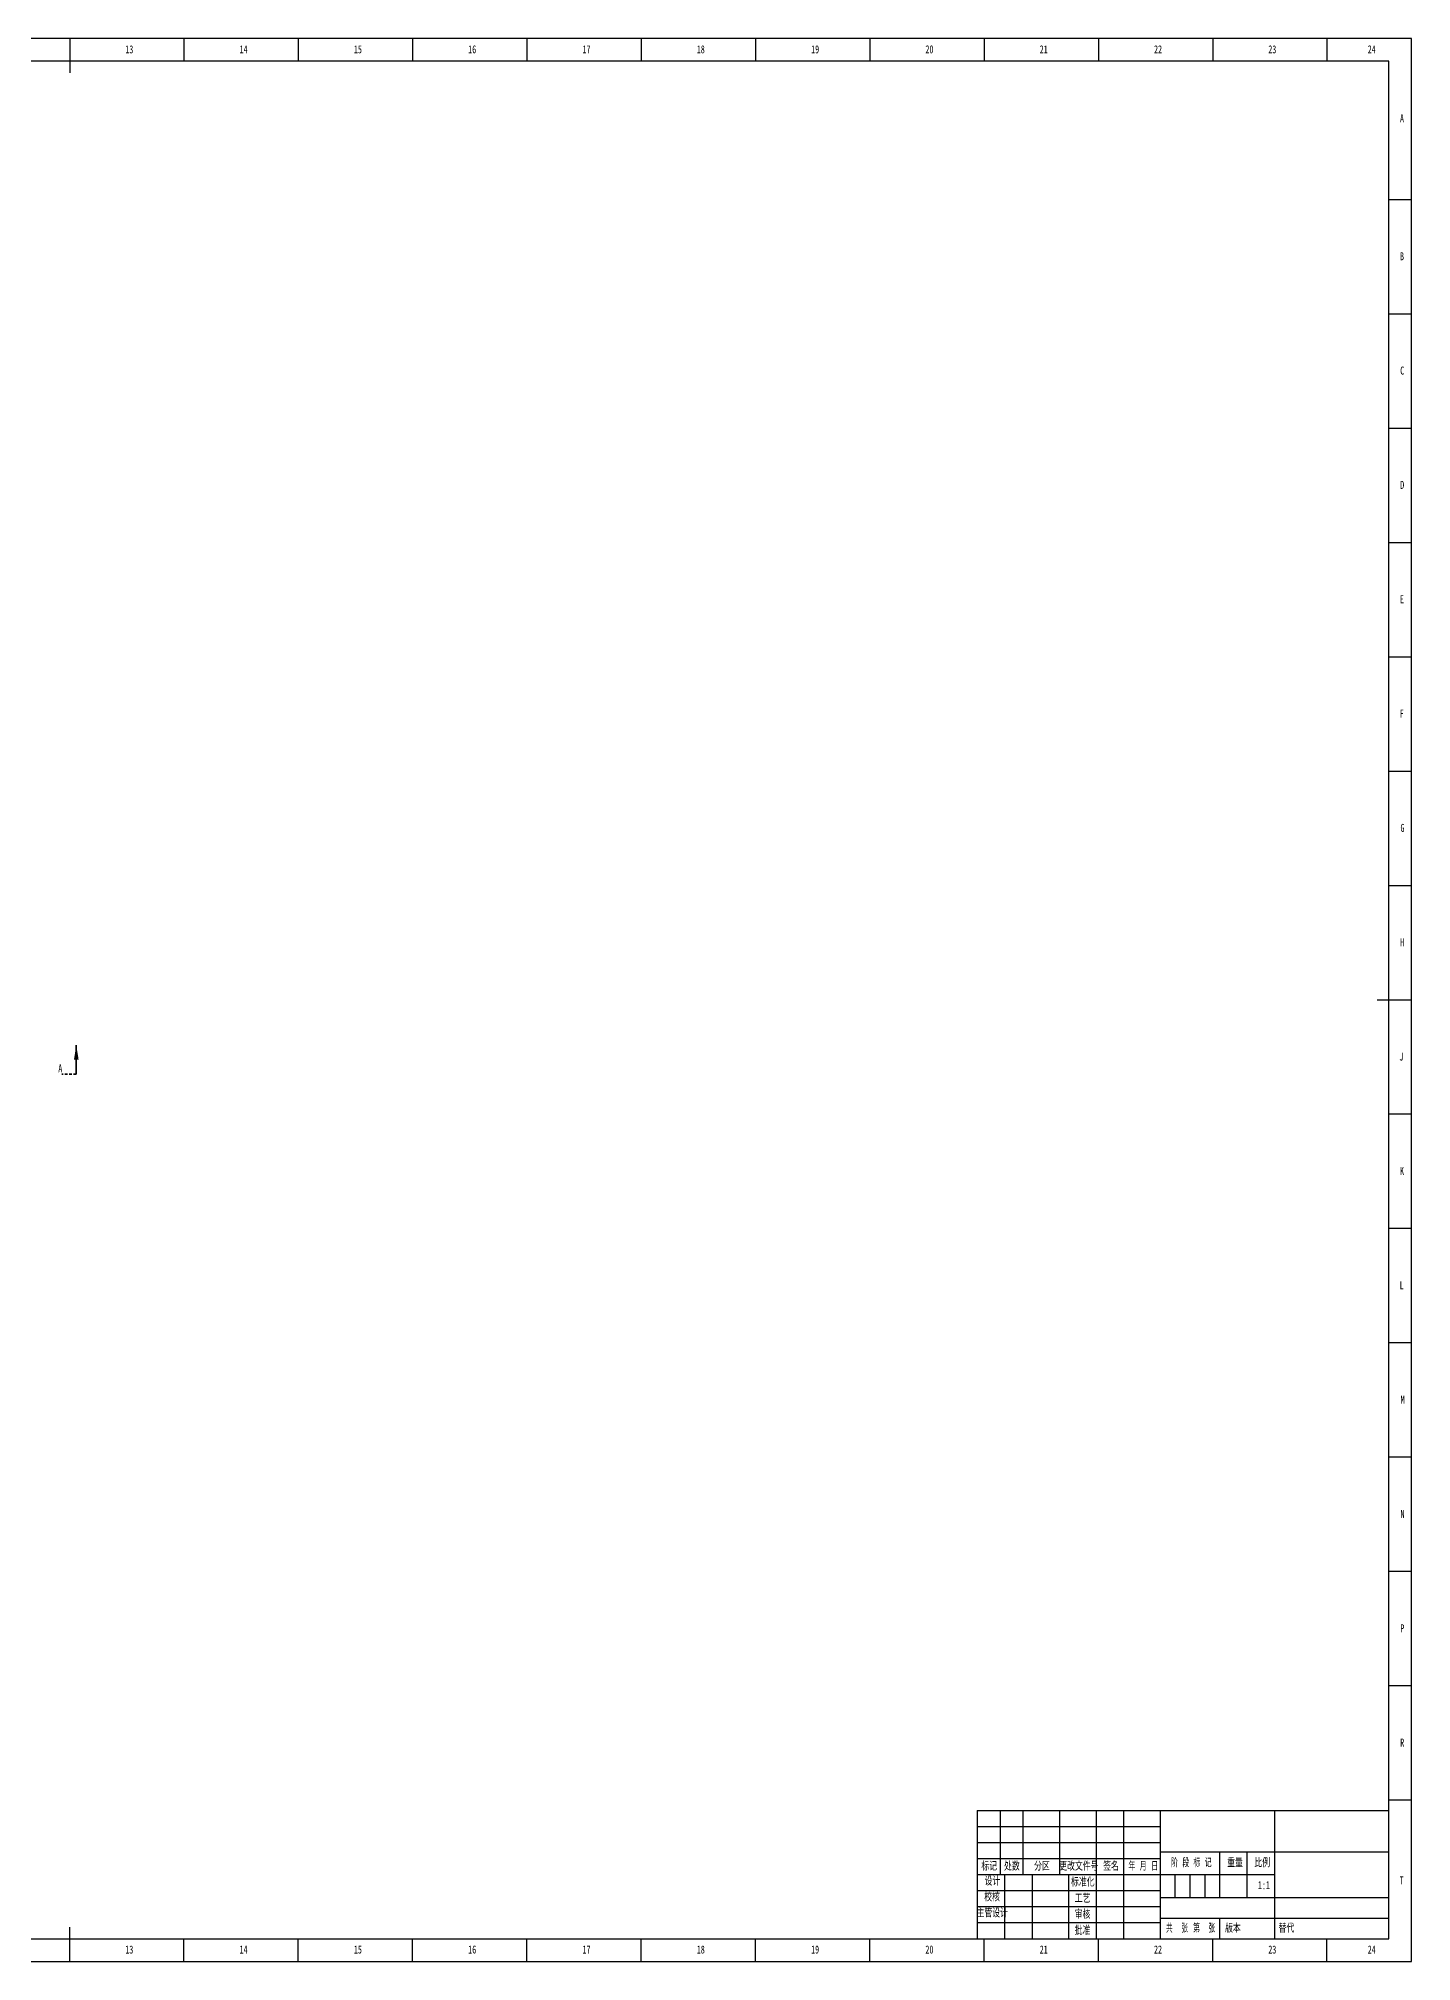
# Model space of a CAD drawing. Header units: millimetres. Extents: x 0 to 1189, y 0 to 841.
# Drawn here: x 588 to 1189, y 0 to 841 of the extents above; entities that cross this region are included whole.
import ezdxf

# ---------------------------------------------------------------- set-up
doc = ezdxf.new("R2010")
doc.units = ezdxf.units.MM
doc.linetypes.add('HIDDEN', pattern=[1.905, 1.27, -0.635])
for name, color, linetype in [('10', 7, 'Continuous'), ('5', 7, 'Continuous'), ('9', 7, 'Continuous'), ('SLD-0', 7, 'Continuous')]:
    doc.layers.add(name, color=color, linetype=linetype)
doc.styles.add('SLDTEXTSTYLE0', font='TXT', dxfattribs={"width": 0.7, "bigfont": 'bigfont'})
doc.styles.add('SLDTEXTSTYLE1', font='TXT', dxfattribs={"width": 0.6, "bigfont": 'bigfont'})
doc.styles.add('SLDTEXTSTYLE2', font='TXT', dxfattribs={"width": 0.614286, "bigfont": 'bigfont'})
doc.styles.add('SLDTEXTSTYLE3', font='TXT', dxfattribs={"width": 0.62, "bigfont": 'bigfont'})
doc.styles.add('SLDTEXTSTYLE5', font='TXT', dxfattribs={"width": 0.7})

msp = doc.modelspace()

# ---------------------------------------------------------------- linework, layer by layer
at = {"color": 7, "linetype": 'Continuous', "lineweight": 35}
msp.add_line((604.89, 388.08), (604.89, 400.78), dxfattribs=at)
at = {"color": 7, "linetype": 'HIDDEN', "lineweight": 35}
msp.add_line((604.89, 388.08), (598.54, 388.08), dxfattribs=at)
at = {"color": 7, "linetype": 'Continuous', "lineweight": 35}
msp.add_solid([(604.89, 400.78), (603.88, 394.43), (605.91, 394.43)], dxfattribs=at)
at = {"layer": '5', "color": 7}
for p, q in [((1189, 841), (0, 841)), ((1189, 0), (1189, 841)), ((999, 59), (1079, 59)), ((999, 52), (1079, 52)), ((1085.5, 38), (1085.5, 28)), ((1092, 38), (1092, 28)), ((1098.5, 38), (1098.5, 28)), ((0, 0), (1189, 0))]:
    msp.add_line(p, q, dxfattribs=at)
at = {"layer": '5', "lineweight": 25}
for p, q in [((602, 841), (602, 826)), ((1189, 420.5), (1174, 420.5)), ((1105, 18.98), (1105, 10)), ((602, 0), (602, 15))]:
    msp.add_line(p, q, dxfattribs=at)
at = {"layer": '5'}
for p, q in [((652, 841), (652, 831.05)), ((702, 841), (702, 831.05)), ((752, 841), (752, 831.05)), ((802, 841), (802, 831.05)), ((852, 841), (852, 831.05)), ((902, 841), (902, 831.05)), ((952, 841), (952, 831.05)), ((1002, 841), (1002, 831.05)), ((1052, 841), (1052, 831.05)), ((1102, 841), (1102, 831.05)), ((1152, 841), (1152, 831.05)), ((1189, 770.5), (1179, 770.5)), ((1189, 720.5), (1179, 720.5)), ((1189, 670.5), (1179, 670.5)), ((1189, 620.5), (1179, 620.5)), ((1189, 570.5), (1179, 570.5)), ((1189, 520.5), (1179, 520.5)), ((1189, 470.5), (1179, 470.5)), ((1189, 370.5), (1179, 370.5)), ((1189, 320.5), (1179, 320.5)), ((1189, 270.5), (1179, 270.5)), ((1189, 220.5), (1179, 220.5)), ((1189, 170.5), (1179, 170.5)), ((1189, 120.5), (1179, 120.5)), ((1189, 70.5), (1179, 70.5)), ((652, 0), (652, 10)), ((702, 0), (702, 10)), ((752, 0), (752, 10)), ((802, 0), (802, 10)), ((852, 0), (852, 10)), ((902, 0), (902, 10)), ((952, 0), (952, 10)), ((1002, 0), (1002, 10)), ((1052, 0), (1052, 10)), ((1102, 0), (1102, 10)), ((1152, 0), (1152, 10))]:
    msp.add_line(p, q, dxfattribs=at)
at = {"layer": '5', "color": 7, "lineweight": 25}
for p, q in [((1179, 831.05), (25, 831.05)), ((1179, 10), (1179, 831.05)), ((999, 66), (1179, 66)), ((999, 66), (999, 10)), ((1009, 66), (1009, 38)), ((1019, 66), (1019, 38)), ((1035, 66), (1035, 38)), ((1051, 66), (1051, 10)), ((1063, 66), (1063, 10)), ((1079, 66), (1079, 10)), ((1129, 66), (1129, 38)), ((999, 45), (1079, 45)), ((1079, 48), (1179, 48)), ((1105, 48), (1105, 28)), ((1117, 48), (1117, 28)), ((999, 38), (1129, 38)), ((1011, 38), (1011, 10)), ((1023, 38), (1023, 10)), ((1039, 38), (1039, 10)), ((1129, 38), (1129, 10)), ((999, 31), (1079, 31)), ((1079, 28), (1179, 28)), ((999, 24), (1079, 24)), ((999, 17), (1079, 17)), ((1079.01, 18.98), (1179, 18.98)), ((0, 10), (1179, 10))]:
    msp.add_line(p, q, dxfattribs=at)

# ---------------------------------------------------------------- texts
at = {"color": 7, "linetype": 'Continuous', "insert": (597.01, 392.41), "char_height": 3.5, "attachment_point": 1, "style": 'SLDTEXTSTYLE5'}
msp.add_mtext('A', dxfattribs=at)
at = {"layer": '10', "char_height": 3.5, "attachment_point": 2}
for s, insert, style in [('13', (628.09, 838.01), 'SLDTEXTSTYLE5'), ('14', (678.09, 838.01), 'SLDTEXTSTYLE5'), ('15', (728.09, 838.01), 'SLDTEXTSTYLE5'), ('16', (778.09, 838.01), 'SLDTEXTSTYLE5'), ('17', (828.09, 838.01), 'SLDTEXTSTYLE5'), ('18', (878.09, 838.01), 'SLDTEXTSTYLE5'), ('19', (928.09, 838.01), 'SLDTEXTSTYLE5'), ('20', (978.09, 838.01), 'SLDTEXTSTYLE5'), ('21', (1028.09, 838.01), 'SLDTEXTSTYLE5'), ('22', (1078.09, 838.01), 'SLDTEXTSTYLE5'), ('23', (1128.09, 838.01), 'SLDTEXTSTYLE5'), ('24', (1171.59, 838.01), 'SLDTEXTSTYLE5'), ('A', (1184.82, 807.76), 'SLDTEXTSTYLE5'), ('B', (1184.82, 747.51), 'SLDTEXTSTYLE5'), ('C', (1184.93, 697.51), 'SLDTEXTSTYLE5'), ('D', (1184.93, 647.51), 'SLDTEXTSTYLE5'), ('E', (1184.82, 597.51), 'SLDTEXTSTYLE5'), ('F', (1184.72, 547.51), 'SLDTEXTSTYLE5'), ('G', (1185.04, 497.51), 'SLDTEXTSTYLE5'), ('H', (1184.93, 447.51), 'SLDTEXTSTYLE5'), ('J', (1184.52, 397.51), 'SLDTEXTSTYLE5'), ('K', (1184.82, 347.51), 'SLDTEXTSTYLE5'), ('L', (1184.68, 297.51), 'SLDTEXTSTYLE5'), ('M', (1185.1, 247.51), 'SLDTEXTSTYLE5'), ('N', (1185.05, 197.51), 'SLDTEXTSTYLE5'), ('P', (1184.94, 147.51), 'SLDTEXTSTYLE5'), ('R', (1184.93, 97.51), 'SLDTEXTSTYLE5'), ('T', (1184.66, 37.26), 'SLDTEXTSTYLE5'), ('校核', (1005.49, 29.86), 'SLDTEXTSTYLE0'), ('主管设计', (1005.56, 22.83), 'SLDTEXTSTYLE0'), ('13', (628.09, 7.01), 'SLDTEXTSTYLE5'), ('14', (678.09, 7.01), 'SLDTEXTSTYLE5'), ('15', (728.09, 7.01), 'SLDTEXTSTYLE5'), ('16', (778.09, 7.01), 'SLDTEXTSTYLE5'), ('17', (828.09, 7.01), 'SLDTEXTSTYLE5'), ('18', (878.09, 7.01), 'SLDTEXTSTYLE5'), ('19', (928.09, 7.01), 'SLDTEXTSTYLE5'), ('20', (978.09, 7.01), 'SLDTEXTSTYLE5'), ('21', (1028.09, 7.01), 'SLDTEXTSTYLE5'), ('22', (1078.09, 7.01), 'SLDTEXTSTYLE5'), ('23', (1128.09, 7.01), 'SLDTEXTSTYLE5'), ('24', (1171.59, 7.01), 'SLDTEXTSTYLE5')]:
    msp.add_mtext(s, dxfattribs=dict(at, insert=insert, style=style))
at = {"layer": '10', "color": 7, "insert": (1110.84, 16.19), "char_height": 3.5, "attachment_point": 2, "style": 'SLDTEXTSTYLE0'}
msp.add_mtext('版本', dxfattribs=at)
at = {"layer": '9', "color": 7, "char_height": 3.5, "attachment_point": 2}
for s, insert, style in [('标记', (1004.25, 43.31), 'SLDTEXTSTYLE0'), ('处数', (1014.17, 43.31), 'SLDTEXTSTYLE0'), ('分区', (1027.31, 43.31), 'SLDTEXTSTYLE0'), ('更改文件号', (1043.48, 43.31), 'SLDTEXTSTYLE0'), ('签名', (1057.54, 43.31), 'SLDTEXTSTYLE0'), ('年 月 日', (1071.61, 43.31), 'SLDTEXTSTYLE3'), ('阶 段 标 记', (1092.65, 44.81), 'SLDTEXTSTYLE2'), ('重量', (1111.79, 44.81), 'SLDTEXTSTYLE0'), ('比例', (1123.68, 44.81), 'SLDTEXTSTYLE0'), ('设计', (1005.64, 36.77), 'SLDTEXTSTYLE0'), ('标准化', (1045.18, 36.36), 'SLDTEXTSTYLE0'), ('工艺', (1045.08, 29.23), 'SLDTEXTSTYLE0'), ('审核', (1045.08, 22.25), 'SLDTEXTSTYLE0'), ('批准', (1045.08, 15.22), 'SLDTEXTSTYLE0'), ('共  张', (1086.38, 16.19), 'SLDTEXTSTYLE1'), ('第  张', (1098.27, 16.19), 'SLDTEXTSTYLE1')]:
    msp.add_mtext(s, dxfattribs=dict(at, insert=insert, style=style))
at = {"layer": 'SLD-0', "char_height": 3.5}
for s, insert, attachment_point, style in [('1:1', (1124.44, 35.16), 2, 'SLDTEXTSTYLE5'), ('替代', (1130.85, 16.19), 1, 'SLDTEXTSTYLE0')]:
    msp.add_mtext(s, dxfattribs=dict(at, insert=insert, attachment_point=attachment_point, style=style))

doc.saveas('drawing.dxf')
